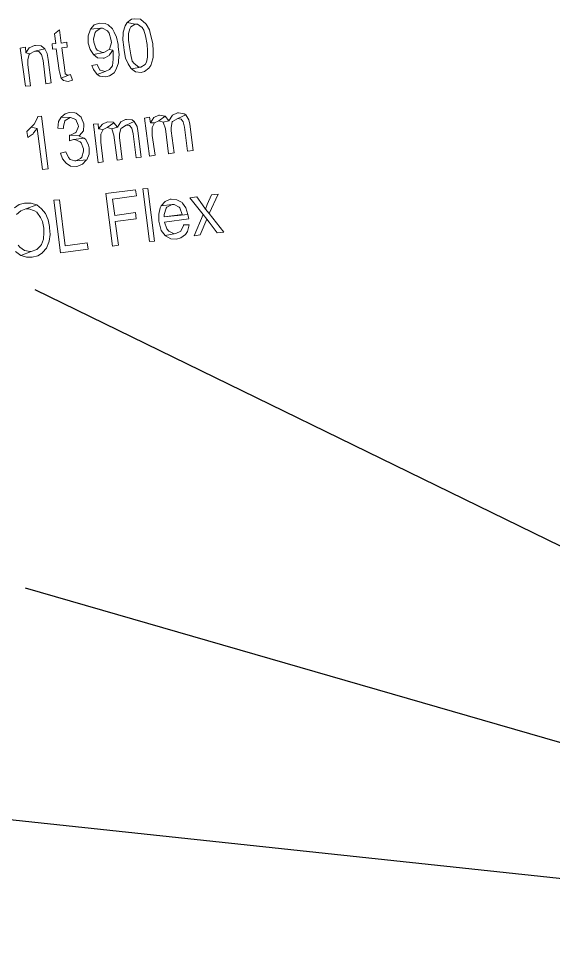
# Model space of a CAD drawing. Header units: metres. Extents: x 2713732.4 to 2713757.2, y 1226081.6 to 1226111.3.
# Drawn here: x 2713738.773 to 2713739.995, y 1226088.191 to 1226090.34 of the extents above; entities that cross this region are included whole.
import ezdxf

# ---------------------------------------------------------------- set-up
doc = ezdxf.new("R2010")
doc.units = ezdxf.units.M
doc.layers.add('einlagen_boden_erstes_og', color=7, linetype='Continuous', true_color=0x000000)

msp = doc.modelspace()

# ---------------------------------------------------------------- linework, layer by layer
at = {"layer": 'einlagen_boden_erstes_og', "color": 7, "linetype": 'Continuous', "lineweight": 25, "extrusion": (0.000477202, 0.001815, 0.999998)}
for p, q in [((2713741.8939, 1226088.214, -0.1539), (2713738.8098, 1226089.7202, -0.1552)), ((2713741.7154, 1226088.1914, -0.1538), (2713738.7882, 1226089.0378, -0.154)), ((2713741.7154, 1226088.1914, -0.1538), (2713738.6171, 1226088.5224, -0.1529))]:
    msp.add_line(p, q, dxfattribs=at)
at = {"layer": 'einlagen_boden_erstes_og', "color": 7, "lineweight": 0}
for points in [[(2713738.9574, 1226090.33), (2713738.9574, 1226090.33), (2713738.9454, 1226090.3257), (2713738.9367, 1226090.3159), (2713738.9606, 1226090.3181), (2713738.9639, 1226090.3181), (2713738.9758, 1226090.3126), (2713738.9791, 1226090.3072), (2713738.9834, 1226090.2931), (2713738.9845, 1226090.2855), (2713738.9812, 1226090.2724), (2713738.9791, 1226090.2692), (2713738.9878, 1226090.2681), (2713738.9889, 1226090.2659), (2713738.9889, 1226090.2627), (2713738.9889, 1226090.2475), (2713738.9867, 1226090.2322), (2713738.9802, 1226090.2236), (2713738.9704, 1226090.2192), (2713738.9519, 1226090.2127), (2713738.9584, 1226090.2084), (2713738.9715, 1226090.2073), (2713738.9802, 1226090.2094), (2713738.991, 1226090.216), (2713738.9954, 1226090.2246), (2713739.0008, 1226090.2388), (2713739.0008, 1226090.2442), (2713739.0019, 1226090.2583), (2713738.9997, 1226090.2757), (2713738.9997, 1226090.2811), (2713738.9965, 1226090.2974), (2713738.991, 1226090.3094), (2713738.9867, 1226090.317), (2713738.9769, 1226090.3257), (2713738.9704, 1226090.3289)], [(2713739.0204, 1226090.3311), (2713739.016, 1226090.3235), (2713739.0117, 1226090.3094), (2713739.0117, 1226090.3061), (2713739.0106, 1226090.292), (2713739.0127, 1226090.2746), (2713739.0138, 1226090.267), (2713739.0171, 1226090.2496), (2713739.0225, 1226090.2366), (2713739.029, 1226090.2268), (2713739.0301, 1226090.2257), (2713739.0519, 1226090.229), (2713739.0475, 1226090.229), (2713739.0366, 1226090.2377), (2713739.0323, 1226090.2431), (2713739.029, 1226090.2572), (2713739.0258, 1226090.2757), (2713739.0236, 1226090.2909), (2713739.0236, 1226090.3061), (2713739.0269, 1226090.317), (2713739.029, 1226090.3213), (2713739.0388, 1226090.3278)], [(2713739.0377, 1226090.3398), (2713739.0301, 1226090.3387), (2713739.0204, 1226090.3311), (2713739.0388, 1226090.3278), (2713739.0442, 1226090.3278), (2713739.0551, 1226090.3202), (2713739.0584, 1226090.3137), (2713739.0627, 1226090.3007), (2713739.066, 1226090.2811), (2713739.0671, 1226090.267), (2713739.0671, 1226090.2518), (2713739.0649, 1226090.2409), (2713739.0616, 1226090.2355), (2713739.0519, 1226090.229), (2713739.0301, 1226090.2257), (2713739.0399, 1226090.2181), (2713739.0529, 1226090.217), (2713739.0605, 1226090.2192), (2713739.0703, 1226090.2268), (2713739.0747, 1226090.2333), (2713739.079, 1226090.2485), (2713739.0801, 1226090.2518), (2713739.0801, 1226090.2659), (2713739.079, 1226090.2833), (2713739.0758, 1226090.2974), (2713739.0725, 1226090.3105), (2713739.0714, 1226090.3148), (2713739.0638, 1226090.3278), (2713739.0627, 1226090.3289), (2713739.0529, 1226090.3376), (2713739.0508, 1226090.3387)], [(2713738.8661, 1226090.3148), (2713738.8542, 1226090.305), (2713738.8574, 1226090.2833), (2713738.8487, 1226090.2822), (2713738.8498, 1226090.2703), (2713738.8585, 1226090.2714), (2713738.865, 1226090.2214), (2713738.8661, 1226090.2181), (2713738.8694, 1226090.204), (2713738.8867, 1226090.2105), (2713738.8824, 1226090.2116), (2713738.8791, 1226090.2138), (2713738.8781, 1226090.2225), (2713738.8715, 1226090.2735), (2713738.8835, 1226090.2746), (2713738.8824, 1226090.2866), (2713738.8694, 1226090.2844)], [(2713738.9367, 1226090.3159), (2713738.9356, 1226090.3137), (2713738.9313, 1226090.3007), (2713738.9313, 1226090.2855), (2713738.9313, 1226090.2844), (2713738.9356, 1226090.2692), (2713738.9432, 1226090.2583), (2713738.9671, 1226090.2627), (2713738.9639, 1226090.2627), (2713738.9519, 1226090.2681), (2713738.9487, 1226090.2724), (2713738.9443, 1226090.2866), (2713738.9432, 1226090.2942), (2713738.9476, 1226090.3083), (2713738.9497, 1226090.3115), (2713738.9606, 1226090.3181)], [(2713738.7879, 1226090.2746), (2713738.7759, 1226090.2724), (2713738.7879, 1226090.1855), (2713738.7998, 1226090.1866), (2713738.7933, 1226090.2344), (2713738.7933, 1226090.2464), (2713738.7966, 1226090.2583), (2713738.7977, 1226090.2594), (2713738.789, 1226090.2616)], [(2713738.8107, 1226090.279), (2713738.8085, 1226090.279), (2713738.7966, 1226090.2735), (2713738.789, 1226090.2616), (2713738.7977, 1226090.2594), (2713738.8096, 1226090.2659), (2713738.8324, 1226090.2714), (2713738.8237, 1226090.2779)], [(2713738.8324, 1226090.2714), (2713738.8096, 1226090.2659), (2713738.8183, 1226090.2648), (2713738.8248, 1226090.2583), (2713738.8281, 1226090.2442), (2713738.8346, 1226090.191), (2713738.8466, 1226090.1931), (2713738.84, 1226090.2464), (2713738.8379, 1226090.2605)], [(2713738.9791, 1226090.2692), (2713738.9671, 1226090.2627), (2713738.9432, 1226090.2583), (2713738.953, 1226090.2507), (2713738.966, 1226090.2496), (2713738.9682, 1226090.2496), (2713738.9791, 1226090.2561), (2713738.9802, 1226090.2572), (2713738.9878, 1226090.2681)], [(2713738.9519, 1226090.2355), (2713738.94, 1226090.2333), (2713738.9432, 1226090.2236), (2713738.9519, 1226090.2127), (2713738.9704, 1226090.2192), (2713738.9595, 1226090.2225), (2713738.9584, 1226090.2225)], [(2713738.8911, 1226090.2127), (2713738.8867, 1226090.2105), (2713738.8694, 1226090.204), (2713738.8748, 1226090.1986), (2713738.8857, 1226090.1964), (2713738.8954, 1226090.1997)], [(2713738.8248, 1226090.1171), (2713738.8161, 1226090.116), (2713738.8151, 1226090.1117), (2713738.8075, 1226090.0986), (2713738.8009, 1226090.0921), (2713738.8151, 1226090.0889), (2713738.827, 1226089.9954), (2713738.84, 1226089.9965)], [(2713738.8694, 1226090.1149), (2713738.8639, 1226090.1052), (2713738.8618, 1226090.09), (2713738.8748, 1226090.0889), (2713738.8748, 1226090.0932), (2713738.8781, 1226090.1062), (2713738.8791, 1226090.1073), (2713738.89, 1226090.1138)], [(2713738.8878, 1226090.1258), (2713738.8791, 1226090.1225), (2713738.8694, 1226090.1149), (2713738.89, 1226090.1138), (2713738.8911, 1226090.1138), (2713738.903, 1226090.1095), (2713738.903, 1226090.1095), (2713738.9085, 1226090.0965), (2713738.9096, 1226090.0932), (2713738.9041, 1226090.0802), (2713738.902, 1226090.0791), (2713738.8911, 1226090.0737), (2713738.9117, 1226090.0726), (2713738.9204, 1226090.0834), (2713738.9204, 1226090.0834), (2713738.9215, 1226090.0976), (2713738.9215, 1226090.0997), (2713738.9161, 1226090.1128), (2713738.915, 1226090.1149), (2713738.9041, 1226090.1236), (2713738.9009, 1226090.1247)], [(2713739.0193, 1226090.1095), (2713739.0171, 1226090.1095), (2713739.0062, 1226090.1041), (2713738.9986, 1226090.0921), (2713738.9856, 1226090.0878), (2713738.9856, 1226090.0878), (2713738.9899, 1226090.0737), (2713738.9975, 1226090.0161), (2713739.0095, 1226090.0183), (2713739.003, 1226090.0682), (2713739.003, 1226090.0758), (2713739.0062, 1226090.0889), (2713739.0073, 1226090.09), (2713739.0182, 1226090.0965), (2713739.0366, 1226090.1052), (2713739.0323, 1226090.1084)], [(2713739.0714, 1226090.1149), (2713739.0605, 1226090.1128), (2713739.0714, 1226090.0259), (2713739.0844, 1226090.028), (2713739.0779, 1226090.0726), (2713739.0779, 1226090.0769), (2713739.0779, 1226090.091), (2713739.0834, 1226090.1019), (2713739.0736, 1226090.1019)], [(2713739.0942, 1226090.1193), (2713739.0931, 1226090.1193), (2713739.0812, 1226090.1138), (2713739.0736, 1226090.1019), (2713739.0834, 1226090.1019), (2713739.0931, 1226090.1062), (2713739.1073, 1226090.1171), (2713739.1073, 1226090.1171)], [(2713739.1073, 1226090.1171), (2713739.0931, 1226090.1062), (2713739.1029, 1226090.103), (2713739.1159, 1226090.1062)], [(2713739.1377, 1226090.1247), (2713739.1355, 1226090.1247), (2713739.1246, 1226090.1193), (2713739.1159, 1226090.1062), (2713739.1029, 1226090.103), (2713739.1029, 1226090.103), (2713739.1083, 1226090.0878), (2713739.1149, 1226090.0313), (2713739.1279, 1226090.0335), (2713739.1214, 1226090.0834), (2713739.1214, 1226090.091), (2713739.1235, 1226090.1041), (2713739.1246, 1226090.1052), (2713739.1366, 1226090.1117), (2713739.155, 1226090.1204), (2713739.1507, 1226090.1225)], [(2713739.155, 1226090.1204), (2713739.1366, 1226090.1117), (2713739.1442, 1226090.1106), (2713739.1485, 1226090.1041), (2713739.1518, 1226090.0921), (2713739.1583, 1226090.0367), (2713739.1713, 1226090.0389), (2713739.1637, 1226090.0986), (2713739.1616, 1226090.1084)], [(2713738.8009, 1226090.0921), (2713738.7912, 1226090.0823), (2713738.7933, 1226090.0682), (2713738.7944, 1226090.0693), (2713738.8053, 1226090.0769), (2713738.8064, 1226090.0791), (2713738.8151, 1226090.0889)], [(2713738.9541, 1226090.0997), (2713738.9432, 1226090.0986), (2713738.9541, 1226090.0107), (2713738.966, 1226090.0128), (2713738.9606, 1226090.0574), (2713738.9606, 1226090.0617), (2713738.9606, 1226090.0758), (2713738.966, 1226090.0867), (2713738.9552, 1226090.0878)], [(2713738.9758, 1226090.1041), (2713738.9758, 1226090.1041), (2713738.9639, 1226090.0986), (2713738.9552, 1226090.0878), (2713738.966, 1226090.0867), (2713738.9747, 1226090.091), (2713738.9899, 1226090.1019), (2713738.9889, 1226090.103)], [(2713738.9899, 1226090.1019), (2713738.9747, 1226090.091), (2713738.9856, 1226090.0878), (2713738.9986, 1226090.0921)], [(2713739.0366, 1226090.1052), (2713739.0182, 1226090.0965), (2713739.0258, 1226090.0954), (2713739.0312, 1226090.09), (2713739.0345, 1226090.0769), (2713739.041, 1226090.0215), (2713739.0529, 1226090.0237), (2713739.0453, 1226090.0834), (2713739.0432, 1226090.0932)], [(2713738.8889, 1226090.0737), (2713738.8889, 1226090.0606), (2713738.8976, 1226090.0639), (2713738.9226, 1226090.0671), (2713738.9106, 1226090.0715), (2713738.9117, 1226090.0726), (2713738.8911, 1226090.0737)], [(2713738.9226, 1226090.0671), (2713738.8976, 1226090.0639), (2713738.9009, 1226090.0639), (2713738.9128, 1226090.0585), (2713738.915, 1226090.0563), (2713738.9204, 1226090.0422), (2713738.9204, 1226090.0367), (2713738.9172, 1226090.0237), (2713738.9139, 1226090.0204), (2713738.903, 1226090.015), (2713738.928, 1226090.0172), (2713738.9335, 1226090.0302), (2713738.9335, 1226090.0443), (2713738.9324, 1226090.0508), (2713738.9259, 1226090.0639)], [(2713738.8802, 1226090.0356), (2713738.8683, 1226090.0324), (2713738.8726, 1226090.0193), (2713738.8813, 1226090.0096), (2713738.8911, 1226090.0031), (2713738.9041, 1226090.002), (2713738.9074, 1226090.0031), (2713738.9182, 1226090.0074), (2713738.9269, 1226090.0161), (2713738.928, 1226090.0172), (2713738.903, 1226090.015), (2713738.9009, 1226090.015), (2713738.89, 1226090.0183), (2713738.8867, 1226090.0226)], [(2713739.0399, 1226089.9487), (2713738.9715, 1226089.9401), (2713738.9867, 1226089.8195), (2713739.0008, 1226089.8217), (2713738.9932, 1226089.876), (2713739.041, 1226089.8825), (2713739.0399, 1226089.8966), (2713738.9921, 1226089.8901), (2713738.9867, 1226089.927), (2713739.0421, 1226089.9346)], [(2713739.0714, 1226089.8303), (2713739.0562, 1226089.9509), (2713739.0681, 1226089.952), (2713739.0834, 1226089.8314), (2713739.0714, 1226089.8303)], [(2713739.2289, 1226089.939), (2713739.2137, 1226089.9368), (2713739.2039, 1226089.9151), (2713739.1996, 1226089.9042), (2713739.2083, 1226089.8944)], [(2713738.8661, 1226089.9259), (2713738.8531, 1226089.9248), (2713738.8683, 1226089.8043), (2713738.9313, 1226089.813), (2713738.9291, 1226089.8271), (2713738.8791, 1226089.8206)], [(2713739.1214, 1226089.927), (2713739.1192, 1226089.927), (2713739.1073, 1226089.9216), (2713739.0986, 1226089.9118), (2713739.1235, 1226089.9151), (2713739.1279, 1226089.9151), (2713739.1398, 1226089.9086), (2713739.1409, 1226089.9075), (2713739.1464, 1226089.8923), (2713739.1051, 1226089.8868), (2713739.1594, 1226089.8923), (2713739.155, 1226089.9075), (2713739.1474, 1226089.9183), (2713739.1464, 1226089.9194), (2713739.1344, 1226089.9259)], [(2713739.18, 1226089.9324), (2713739.1637, 1226089.9303), (2713739.1942, 1226089.8923), (2713739.2028, 1226089.8814), (2713739.2083, 1226089.8749), (2713739.2267, 1226089.8499), (2713739.2419, 1226089.8521), (2713739.2083, 1226089.8944), (2713739.1996, 1226089.9042), (2713739.1931, 1226089.914)], [(2713738.814, 1226089.914), (2713738.789, 1226089.9053), (2713738.7955, 1226089.9053), (2713738.8085, 1226089.9009), (2713738.814, 1226089.8977), (2713738.8227, 1226089.8857), (2713738.827, 1226089.876), (2713738.8303, 1226089.8608), (2713738.8303, 1226089.851), (2713738.8292, 1226089.8358), (2713738.8248, 1226089.8238), (2713738.8227, 1226089.8206), (2713738.814, 1226089.8119), (2713738.8009, 1226089.8075), (2713738.777, 1226089.7988), (2713738.7781, 1226089.7988), (2713738.7901, 1226089.7945), (2713738.8031, 1226089.7945), (2713738.8031, 1226089.7945), (2713738.8161, 1226089.7978), (2713738.827, 1226089.8043), (2713738.827, 1226089.8054), (2713738.8357, 1226089.8151), (2713738.8411, 1226089.8293), (2713738.8422, 1226089.8314), (2713738.8444, 1226089.8466), (2713738.8433, 1226089.8618), (2713738.8433, 1226089.8651), (2713738.84, 1226089.8803), (2713738.8335, 1226089.8944), (2713738.8335, 1226089.8944), (2713738.8248, 1226089.9053)], [(2713739.0986, 1226089.9118), (2713739.0964, 1226089.9075), (2713739.0931, 1226089.8933), (2713739.0931, 1226089.877), (2713739.0942, 1226089.8705), (2713739.0986, 1226089.8553), (2713739.1073, 1226089.8445), (2713739.1322, 1226089.8488), (2713739.1279, 1226089.8477), (2713739.1159, 1226089.8542), (2713739.1116, 1226089.8597), (2713739.1062, 1226089.8749), (2713739.1616, 1226089.8825), (2713739.1605, 1226089.8857), (2713739.1594, 1226089.8923), (2713739.1051, 1226089.8868), (2713739.1051, 1226089.8923), (2713739.1094, 1226089.9064), (2713739.1116, 1226089.9086), (2713739.1235, 1226089.9151)], [(2713739.1942, 1226089.8923), (2713739.1735, 1226089.8434), (2713739.1876, 1226089.8455), (2713739.2028, 1226089.8814)], [(2713739.1496, 1226089.8684), (2713739.1496, 1226089.8673), (2713739.1431, 1226089.8542), (2713739.1322, 1226089.8488), (2713739.1073, 1226089.8445), (2713739.1083, 1226089.8434), (2713739.1203, 1226089.8369), (2713739.1333, 1226089.8358), (2713739.1431, 1226089.839), (2713739.154, 1226089.8466), (2713739.1583, 1226089.8532), (2713739.1626, 1226089.8684)]]:
    msp.add_lwpolyline(points, close=True, dxfattribs=at)
for points in [[(2713738.7673, 1226089.8923), (2713738.777, 1226089.9009), (2713738.789, 1226089.9053), (2713738.814, 1226089.914), (2713738.8129, 1226089.914), (2713738.8009, 1226089.9183), (2713738.7879, 1226089.9183), (2713738.7857, 1226089.9183), (2713738.7738, 1226089.9151), (2713738.7629, 1226089.9075)], [(2713738.7651, 1226089.8075), (2713738.777, 1226089.7988), (2713738.8009, 1226089.8075), (2713738.7988, 1226089.8075), (2713738.7857, 1226089.8097), (2713738.7749, 1226089.8173), (2713738.7716, 1226089.8217)]]:
    msp.add_lwpolyline(points, dxfattribs=at)

doc.saveas('drawing.dxf')
